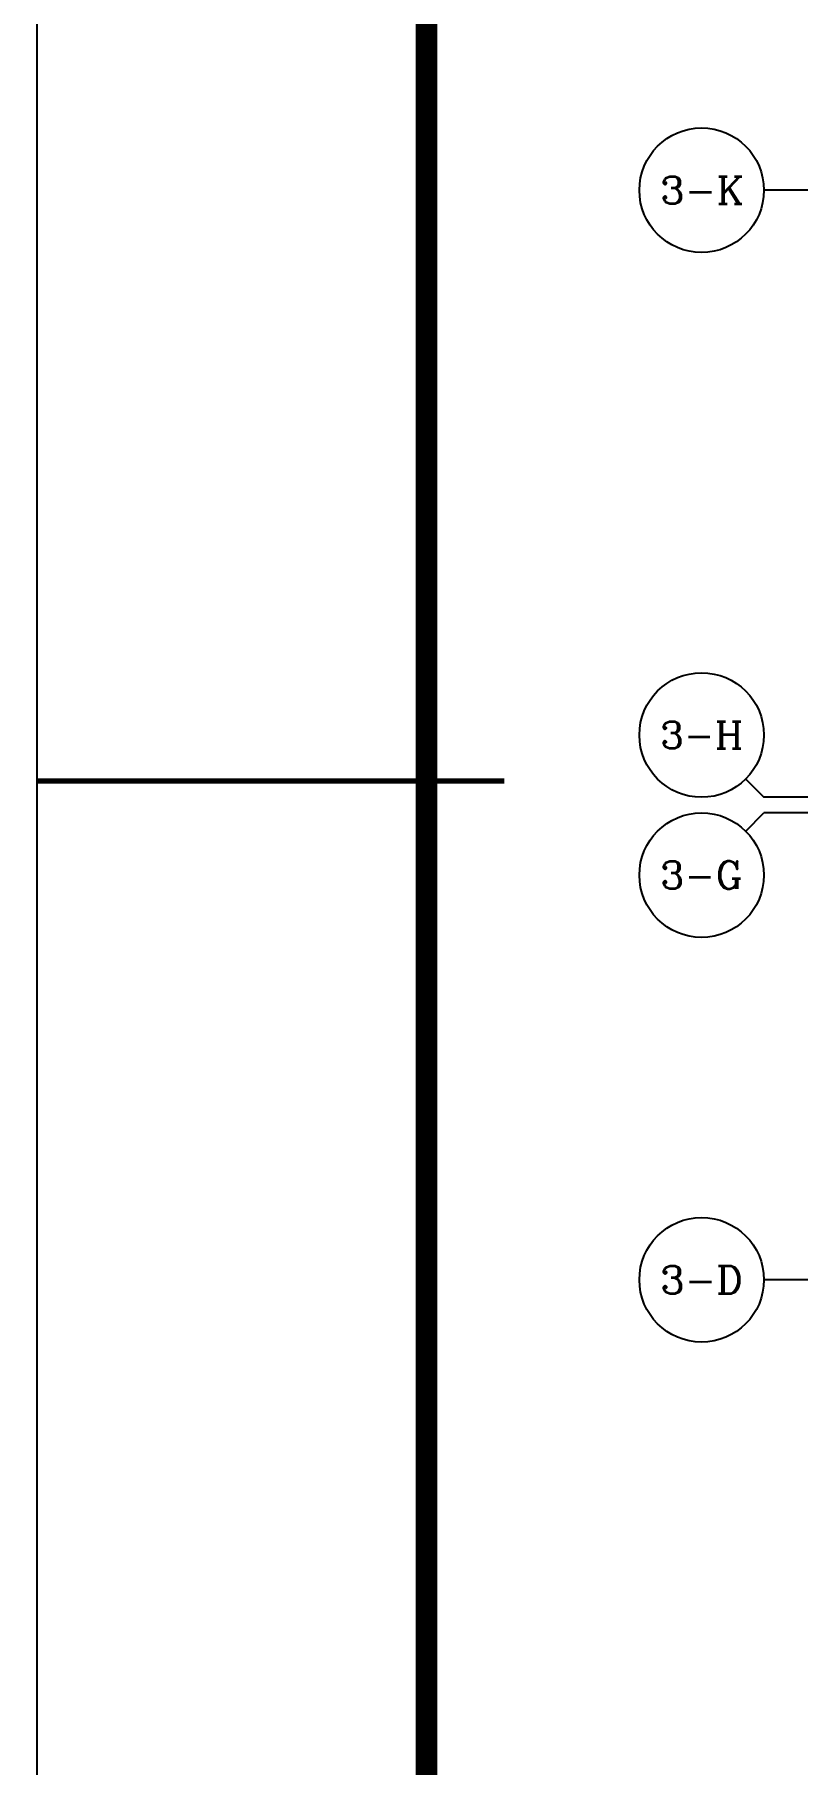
# Model space of a CAD drawing. Extents: x -59851 to 653804, y -249523 to 437614.
# Drawn here: x -53674 to -48773, y 140275 to 151388 of the extents above; entities that cross this region are included whole.
import ezdxf
from ezdxf.enums import TextEntityAlignment as Align

# ---------------------------------------------------------------- set-up
doc = ezdxf.new("R2010")
doc.units = 0
doc.header["$LTSCALE"] = 1000
doc.header["$MEASUREMENT"] = 0
for name, color, linetype in [('AXIS', 3, 'Continuous'), ('AXIS_TEXT', 7, 'Continuous'), ('LABEL_FIXBOX_PM', 7, 'Continuous'), ('LABEL_TXT_PM', 1, 'Continuous')]:
    doc.layers.add(name, color=color, linetype=linetype)
doc.styles.add('_TCH_AXIS', font='COMPLEX', dxfattribs={"bigfont": 'GBCBIG'})
doc.styles.add('COMPLEX', font='COMPLEX')
doc.styles.add('LABEL_TXT_PM', font='pm_njadri_romans1.shx', dxfattribs={"width": 0.7, "bigfont": 'pm_njadri_hztxt.shx'})

# ---------------------------------------------------------------- blocks, each defined once
blk = doc.blocks.new('PMSheet_A1_20150113_5-3892016032414355901')
at = {"layer": 'LABEL_FIXBOX_PM'}
blk.add_lwpolyline([(0, 594), (841, 594), (841, 0), (0, 0)], close=True, dxfattribs=at)
at = {"layer": 'LABEL_FIXBOX_PM', "const_width": 1.4}
blk.add_lwpolyline([(831, 584), (25, 584), (25, 10), (831, 10)], close=True, dxfattribs=at)
at = {"layer": 'LABEL_FIXBOX_PM', "const_width": 0.35}
blk.add_lwpolyline([(0, 297), (30, 297)], dxfattribs=at)
at = {"layer": 'LABEL_TXT_PM', "style": 'LABEL_TXT_PM'}
for tag, height, width, p in [('修改图应说明理由', 4.5, 0.7, (788.35, 468.8)), ('出图章签名', 4.5, 0.7, (759.46, 338.09)), ('建设单位_U01', 4.5, 0.7, (800.9, 212.14)), ('建设单位', 4.5, 0.7, (800.9, 210.2)), ('建设单位_D01', 4.5, 0.7, (800.9, 207.4)), ('项目名称_U01', 4.5, 0.7, (800.9, 200.42)), ('项目名称', 4.5, 0.7, (800.9, 198.19)), ('项目名称_D01', 4.5, 0.7, (800.9, 195.3)), ('设计编号', 4.5, 0.6, (780.76, 187.9)), ('分项号', 4.5, 0.6, (820.26, 188)), ('项目经理', 4.5, 0.7, (780.26, 172)), ('项目经理签名', 4.5, 0.7, (810.18, 172.26)), ('审定签名', 4.5, 0.7, (810.18, 164.16)), ('审定', 4.5, 0.7, (780.26, 163.9)), ('审核签名', 4.5, 0.7, (810.18, 156.26)), ('审核', 4.5, 0.7, (780.26, 156)), ('项目负责', 4.5, 0.7, (780.26, 148)), ('项目负责签名', 4.5, 0.7, (810.18, 148.26)), ('专业负责', 4.5, 0.7, (780.26, 140)), ('专业负责签名', 4.5, 0.7, (810.18, 140.26)), ('校对', 4.5, 0.7, (780.26, 131.9)), ('校对签名', 4.5, 0.7, (810.18, 132.16)), ('设计', 4.5, 0.7, (780.26, 124)), ('设计签名', 4.5, 0.7, (810.18, 124.26)), ('绘制签名', 4.5, 0.7, (810.18, 116.16)), ('绘制', 4.5, 0.7, (780.26, 115.9)), ('方案_01签名', 4.5, 0.7, (810.18, 96.16)), ('方案_01', 4.5, 0.7, (780.26, 95.9)), ('方案_02', 4.5, 0.7, (780.26, 87.9)), ('方案_02签名', 4.5, 0.7, (810.18, 88.16)), ('方案_03', 4.5, 0.7, (780.29, 79.9)), ('方案_03签名', 4.5, 0.7, (810.2, 80.16)), ('方案_04', 4.5, 0.7, (780.26, 71.9)), ('方案_04签名', 4.5, 0.7, (810.18, 72.16)), ('图名_U02', 4.5, 0.7, (790.5, 60.2)), ('图名_U01', 4.5, 0.7, (790.5, 54.2)), ('图名', 4.5, 0.7, (790.5, 47.96)), ('图名_D01', 4.5, 0.7, (790.5, 42.4)), ('图名_D02', 4.5, 0.7, (790.5, 37)), ('图号', 3.5, 0.7, (760.97, 20.95)), ('图档号', 3.5, 0.7, (781.1, 20.95)), ('日期', 3.5, 0.7, (801.07, 20.95)), ('版本号', 3.5, 0.7, (820.27, 20.95))]:
    blk.add_attdef(tag, text='', height=height, dxfattribs=dict(at, width=width)).set_placement(p, align=Align.CENTER)
blk = doc.blocks.new('_AXISO')
blk.add_circle((0, 0), 0.5)
at = {"layer": 'AXIS_TEXT', "style": 'COMPLEX', "width": 1.041667}
blk.add_attdef('A', text='', height=0.56, dxfattribs=at).set_placement((-0.25, -0.28), (0.25, -0.28), align=Align.FIT)

msp = doc.modelspace()

# ---------------------------------------------------------------- linework, layer by layer
at = {"layer": 'AXIS'}
for p, q in [((-44988.6, 150388.3), (-48988.6, 150388.3)), ((-49105.7, 146605.5), (-48988.6, 146488.3)), ((-44988.6, 146488.3), (-48988.6, 146488.3)), ((-49105.7, 146271.2), (-48988.6, 146388.3)), ((-44988.6, 146388.3), (-48988.6, 146388.3)), ((-44988.6, 143388.3), (-48988.6, 143388.3))]:
    msp.add_line(p, q, dxfattribs=at)

# ---------------------------------------------------------------- block references
at = {"xscale": 100, "yscale": 100, "zscale": 100}
msp.add_blockref('PMSheet_A1_20150113_5-3892016032414355901', (-53656.1, 116892.6), dxfattribs=at)
at = {"layer": 'AXIS'}
ref = msp.add_blockref('_AXISO', (-49388.6, 150388.3), dxfattribs=dict(at, xscale=800, yscale=800, zscale=800))
ref.add_attrib('A', '3-K', dxfattribs={"layer": 'AXIS_TEXT', "height": 174.59, "style": '_TCH_AXIS'}).set_placement((-49654.6, 150301), (-49122.5, 150301), align=Align.FIT)
ref = msp.add_blockref('_AXISO', (-49388.6, 146888.3), dxfattribs=dict(at, xscale=800, yscale=800, zscale=800))
ref.add_attrib('A', '3-H', dxfattribs={"layer": 'AXIS_TEXT', "height": 172.16, "style": '_TCH_AXIS'}).set_placement((-49655, 146802.3), (-49122.1, 146802.3), align=Align.FIT)
ref = msp.add_blockref('_AXISO', (-49388.6, 145988.3), dxfattribs=dict(at, xscale=800, yscale=800, zscale=800))
ref.add_attrib('A', '3-G', dxfattribs={"layer": 'AXIS_TEXT', "height": 177.09, "style": '_TCH_AXIS'}).set_placement((-49654.2, 145899.8), (-49122.9, 145899.8), align=Align.FIT)
ref = msp.add_blockref('_AXISO', (-49388.6, 143388.3), dxfattribs=dict(at, xscale=800, yscale=800, zscale=800))
ref.add_attrib('A', '3-D', dxfattribs={"layer": 'AXIS_TEXT', "height": 179.65, "style": '_TCH_AXIS'}).set_placement((-49653.8, 143298.5), (-49123.4, 143298.5), align=Align.FIT)

doc.saveas('drawing.dxf')
